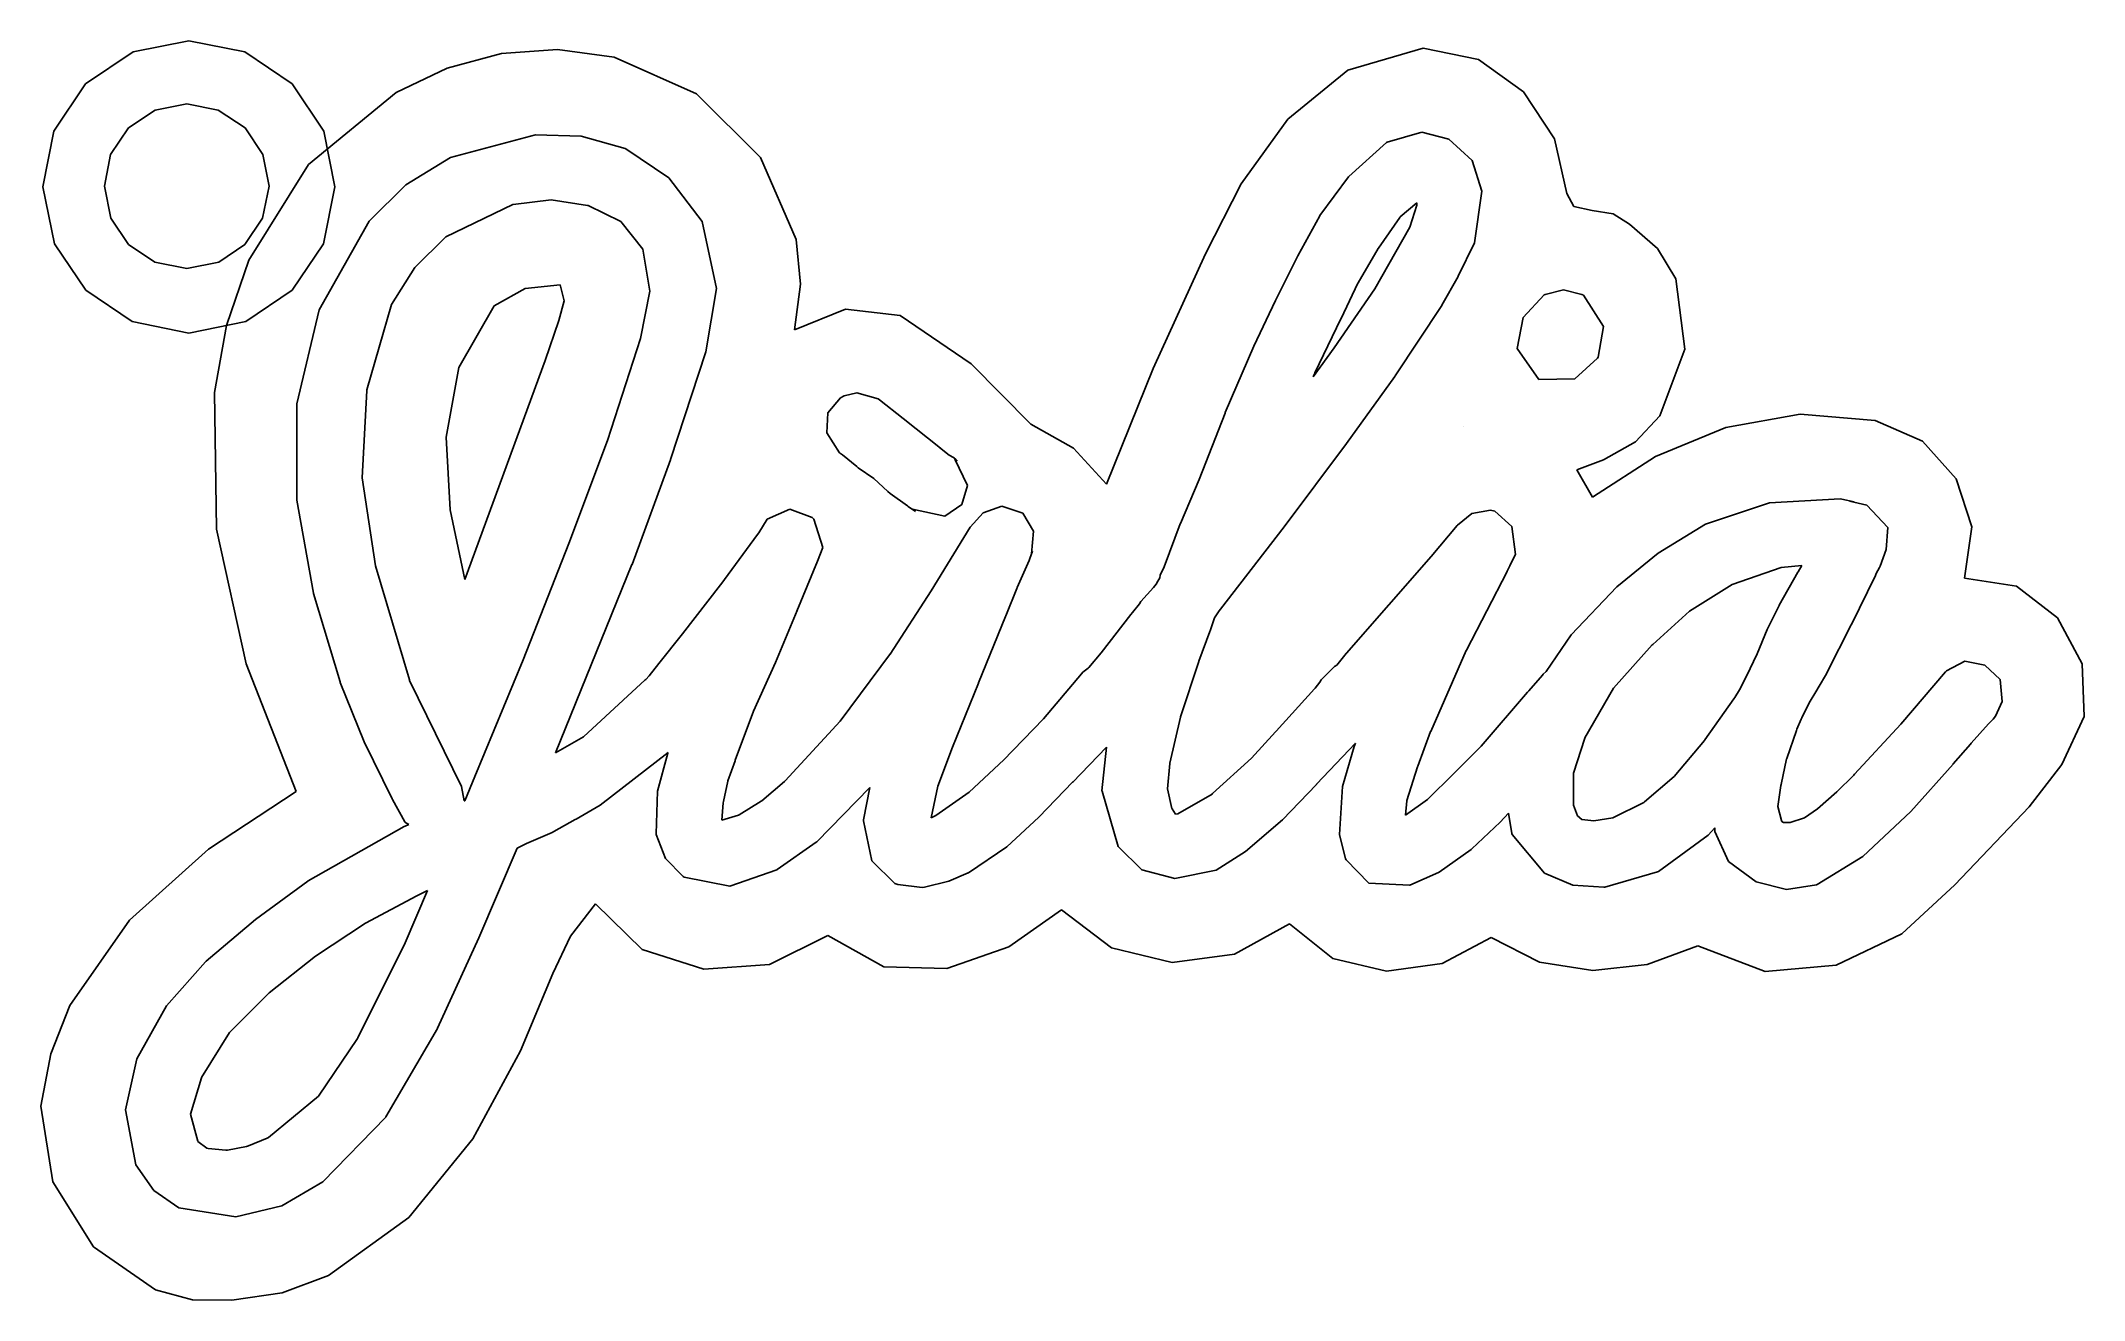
# Model space of a CAD drawing. Extents: x 1 to 32.6, y 276.6 to 296.1.
import ezdxf

# ---------------------------------------------------------------- set-up
doc = ezdxf.new("R2010")
doc.units = 0

msp = doc.modelspace()

# ---------------------------------------------------------------- linework, layer by layer
at = {"layer": 'Camada 2'}
for p, q in [((8.140229, 295.869316), (7.304855, 295.642056)), ((9.004575, 295.932443), (8.140229, 295.869316)), ((9.87849, 295.813202), (9.004575, 295.932443)), ((11.15284, 295.24919), (9.87849, 295.813202)), ((22.3644, 295.952), (21.201369, 295.612367)), ((22.364392, 295.951991), (22.3644, 295.952)), ((23.21664, 295.778765), (22.364392, 295.951991)), ((23.912879, 295.279051), (23.21664, 295.778765)), ((7.304855, 295.642056), (6.517855, 295.268899)), ((21.201369, 295.612367), (20.276961, 294.857674)), ((6.517855, 295.268899), (5.166591, 294.157832)), ((12.139291, 294.264248), (11.15284, 295.24919)), ((24.388585, 294.554772), (23.912879, 295.279051)), ((20.276961, 294.857674), (19.556773, 293.856659)), ((24.579232, 293.707851), (24.388585, 294.554772)), ((12.691039, 293.002056), (12.139291, 294.264248)), ((5.166591, 294.157832), (4.24166, 292.681992)), ((19.556773, 293.856659), (19.0064, 292.77806)), ((24.690576, 293.510036), (24.579232, 293.707851)), ((24.971437, 293.448129), (24.690576, 293.510036)), ((25.298424, 293.39788), (24.971437, 293.448129)), ((25.548146, 293.235042), (25.298424, 293.39788)), ((25.978727, 292.862462), (25.548146, 293.235042)), ((12.758023, 292.311891), (12.691039, 293.002056)), ((4.24166, 292.681992), (3.89908, 291.673159)), ((19.0064, 292.77806), (18.198071, 291.008581)), ((26.26127, 292.392347), (25.978727, 292.862462)), ((8.505065, 292.246018), (9.047983, 292.302002)), ((9.047983, 292.302002), (9.04798, 292.302)), ((9.04798, 292.302), (9.110767, 292.051122)), ((12.66128, 291.606292), (12.758023, 292.311891)), ((26.403803, 291.308008), (26.26127, 292.392347)), ((7.483323, 291.027362), (8.028453, 291.97583)), ((8.028453, 291.97583), (8.505065, 292.246018)), ((9.110767, 292.051122), (9.024577, 291.749598)), ((3.89908, 291.673159), (3.712204, 290.638066)), ((9.024577, 291.749598), (8.818528, 291.13427)), ((13.450574, 291.926517), (12.66128, 291.606292)), ((14.29409, 291.828948), (13.450574, 291.926517)), ((15.389702, 291.081648), (14.29409, 291.828948)), ((7.286737, 289.95066), (7.483323, 291.027362)), ((8.818528, 291.13427), (7.575328, 287.75317)), ((16.30971, 290.153168), (15.389702, 291.081648)), ((26.018856, 290.279022), (26.403803, 291.308008)), ((18.198071, 291.008581), (17.47573, 289.22348)), ((3.712204, 290.638066), (3.74207, 288.532612)), ((16.968754, 289.778274), (16.30971, 290.153168)), ((22.98748, 290.12231), (22.98748, 290.12231)), ((22.98748, 290.12231), (22.98748, 290.12231)), ((25.642052, 289.878096), (26.018856, 290.279022)), ((27.035859, 290.100997), (25.951942, 289.651458)), ((28.181504, 290.307577), (27.035859, 290.100997)), ((29.339003, 290.207854), (28.181504, 290.307577)), ((30.068879, 289.887047), (29.339003, 290.207854)), ((7.347727, 288.830878), (7.286737, 289.95066)), ((17.47573, 289.22348), (16.968754, 289.778274)), ((25.149545, 289.602382), (25.642052, 289.878096)), ((30.589237, 289.305395), (30.068879, 289.887047)), ((24.73735, 289.445315), (25.149545, 289.602382)), ((24.979623, 289.022304), (24.73735, 289.445315)), ((25.951942, 289.651458), (24.979623, 289.022304)), ((30.829693, 288.567063), (30.589237, 289.305395)), ((7.575328, 287.75317), (7.347727, 288.830878)), ((3.74207, 288.532612), (4.204271, 286.45265)), ((30.719863, 287.776214), (30.829693, 288.567063)), ((31.518829, 287.650411), (30.719863, 287.776214)), ((32.154664, 287.16444), (31.518829, 287.650411)), ((32.534036, 286.451154), (32.154664, 287.16444)), ((4.204271, 286.45265), (4.971823, 284.485202)), ((32.563613, 285.643404), (32.534036, 286.451154)), ((32.221586, 284.89956), (32.563613, 285.643404)), ((31.713714, 284.249294), (32.221586, 284.89956)), ((4.971823, 284.485202), (3.622625, 283.594743)), ((30.569903, 283.042274), (31.713714, 284.249294)), ((3.622625, 283.594743), (2.40116, 282.500083)), ((29.752865, 282.286163), (30.569903, 283.042274)), ((9.206036, 282.253161), (9.594863, 282.750822)), ((9.594863, 282.750822), (10.314925, 282.049172)), ((15.970931, 282.085881), (16.782363, 282.657072)), ((16.782363, 282.657072), (17.55721, 282.073743)), ((2.40116, 282.500083), (1.480653, 281.184602)), ((8.934639, 281.675769), (9.206036, 282.253161)), ((12.277611, 281.816748), (13.178843, 282.260588)), ((13.178843, 282.260588), (14.043617, 281.777289)), ((19.450505, 281.972476), (20.299943, 282.440275)), ((20.299943, 282.440275), (20.971299, 281.906284)), ((22.658951, 281.829468), (23.415173, 282.233244)), ((23.415173, 282.233244), (24.160193, 281.853251)), ((28.735583, 281.804902), (29.752865, 282.286163)), ((10.314925, 282.049172), (11.266073, 281.742045)), ((15.016164, 281.755837), (15.970931, 282.085881)), ((17.55721, 282.073743), (18.491426, 281.847921)), ((18.491426, 281.847921), (19.450505, 281.972476)), ((20.971299, 281.906284), (21.800981, 281.711582)), ((25.819404, 281.814317), (26.604623, 282.102385)), ((26.604623, 282.102385), (27.644141, 281.707355)), ((8.434693, 280.482712), (8.934639, 281.675769)), ((11.266073, 281.742045), (12.277611, 281.816748)), ((14.043617, 281.777289), (15.016164, 281.755837)), ((21.800981, 281.711582), (22.658951, 281.829468)), ((24.160193, 281.853251), (24.983099, 281.72244)), ((24.983099, 281.72244), (25.819404, 281.814317)), ((27.644141, 281.707355), (28.735583, 281.804902)), ((1.480653, 281.184602), (1.187389, 280.438861)), ((1.187389, 280.438861), (1.034323, 279.631682)), ((7.698048, 279.127046), (8.434693, 280.482712)), ((1.034323, 279.631682), (1.219684, 278.463527)), ((6.713327, 277.910289), (7.698048, 279.127046)), ((1.219684, 278.463527), (1.847615, 277.461929)), ((5.475328, 277.018452), (6.713327, 277.910289)), ((1.847615, 277.461929), (2.805034, 276.796674)), ((4.759725, 276.752505), (5.475328, 277.018452)), ((2.805034, 276.796674), (3.371961, 276.643231)), ((3.371961, 276.643231), (3.978853, 276.637542)), ((3.978853, 276.637542), (4.759725, 276.752505))]:
    msp.add_line(p, q, dxfattribs=at)
at = {"layer": 'Layer 1'}
for p, q in [((8.66611, 294.617), (7.35556, 294.264)), ((9.373548, 294.595233), (8.66611, 294.617)), ((10.050881, 294.40386), (9.373548, 294.595233)), ((21.8008, 294.49414), (21.214863, 293.970702)), ((21.8067, 294.5), (21.8008, 294.49414)), ((22.3458, 294.658), (21.8067, 294.5)), ((22.7599, 294.547), (22.3458, 294.658)), ((22.3458, 294.658), (22.3458, 294.658)), ((23.121475, 294.2205), (22.7599, 294.547)), ((7.35556, 294.264), (6.667695, 293.841125)), ((10.0626, 294.398), (10.050881, 294.40386)), ((10.7227, 293.951), (10.0626, 294.398)), ((23.2696, 293.744), (23.121475, 294.2205)), ((11.2384, 293.277), (10.7227, 293.951)), ((21.210963, 293.966792), (20.77151, 293.369136)), ((21.214863, 293.970702), (21.210963, 293.966792)), ((6.667695, 293.841125), (6.10166, 293.281)), ((7.28525, 293.04091), (8.31845, 293.539)), ((8.31845, 293.539), (8.32431, 293.54095)), ((8.32431, 293.54095), (8.908294, 293.613216)), ((8.908294, 293.613216), (8.9083, 293.613)), ((8.9083, 293.613), (9.468847, 293.525109)), ((22.009872, 293.347533), (22.265731, 293.566283)), ((22.265731, 293.566283), (22.2657, 293.566125)), ((22.2657, 293.566125), (22.2677, 293.527063)), ((23.1544, 292.948625), (23.2696, 293.744)), ((6.10166, 293.281), (5.32822, 291.916)), ((9.468847, 293.525109), (9.478617, 293.523159)), ((9.478617, 293.523159), (9.983911, 293.279145)), ((9.983911, 293.279145), (10.3243, 292.853)), ((11.4591, 292.242), (11.2384, 293.277)), ((20.76951, 293.365226), (20.43162, 292.748038)), ((20.77151, 293.369136), (20.76951, 293.365226)), ((21.673947, 292.865114), (22.002072, 293.339723)), ((22.002072, 293.339723), (22.009872, 293.347533)), ((22.2677, 293.527063), (22.156372, 293.189172)), ((6.802921, 292.569375), (7.27939, 293.037)), ((7.27939, 293.037), (7.28525, 293.04091)), ((22.156372, 293.189172), (21.61731, 292.238)), ((22.9044, 292.433), (23.1544, 292.948625)), ((10.3243, 292.853), (10.4298, 292.203)), ((20.43162, 292.748038), (20.085917, 292.060538)), ((21.3614, 292.33386), (21.671947, 292.861204)), ((21.671947, 292.861204), (21.673947, 292.865114)), ((6.44736, 291.996), (6.802921, 292.569375)), ((21.0977, 291.78286), (21.357466, 292.325829)), ((21.357466, 292.325829), (21.3575, 292.328)), ((21.3575, 292.328), (21.3614, 292.33386)), ((22.654344, 291.98586), (22.904344, 292.431172)), ((22.904344, 292.431172), (22.9044, 292.433)), ((6.066499, 290.67942), (6.44736, 291.996)), ((10.4298, 292.203), (10.2892, 291.474)), ((11.2931, 291.265), (11.4591, 292.242)), ((20.085917, 292.058588), (19.753885, 291.355463)), ((20.085917, 292.060538), (20.085917, 292.058588)), ((21.61731, 292.238), (20.99231, 291.329797)), ((21.931694, 290.89406), (22.650444, 291.98)), ((22.650444, 291.98), (22.654344, 291.98586)), ((24.230567, 292.144878), (23.908301, 291.795269)), ((24.246197, 292.152688), (24.230567, 292.144878)), ((24.5294, 292.223), (24.246197, 292.152688)), ((24.81451, 292.152672), (24.5294, 292.223)), ((24.5294, 292.223), (24.5294, 292.223)), ((24.8399, 292.139), (24.81451, 292.152672)), ((25.1466, 291.658), (24.8399, 292.139)), ((5.32822, 291.91405), (4.98447, 290.46288)), ((5.32822, 291.916), (5.32822, 291.91405)), ((20.693528, 290.943078), (21.0938, 291.777)), ((21.0938, 291.777), (21.0977, 291.78286)), ((23.908301, 291.795269), (23.816501, 291.318707)), ((25.062583, 291.183939), (25.1466, 291.658)), ((10.28725, 291.47009), (9.77744, 289.9)), ((10.2892, 291.474), (10.28725, 291.47009)), ((19.753885, 291.355463), (19.310526, 290.332023)), ((10.752, 289.60495), (11.2931, 291.265)), ((20.99231, 291.329797), (20.666138, 290.882531)), ((23.816501, 291.318707), (24.150486, 290.840191)), ((24.707126, 290.848001), (25.054783, 291.168314)), ((25.054783, 291.168314), (25.062583, 291.183939)), ((20.666138, 290.882531), (20.691528, 290.937218)), ((20.691528, 290.937218), (20.693528, 290.943078)), ((21.1817, 289.855), (21.927794, 290.8882)), ((21.927794, 290.8882), (21.931694, 290.89406)), ((24.150486, 290.840191), (24.707126, 290.848001)), ((4.98447, 290.46288), (4.98447, 290.45507)), ((4.98447, 290.45507), (4.98447, 288.99023)), ((5.99228, 289.32395), (6.066499, 290.67161)), ((6.066499, 290.67161), (6.066499, 290.67942)), ((13.371148, 290.556875), (13.179742, 290.324453)), ((13.427788, 290.586172), (13.371148, 290.556875)), ((13.6231, 290.635), (13.427788, 290.586172)), ((13.623089, 290.634422), (13.6231, 290.635)), ((13.95512, 290.540672), (13.623089, 290.634422)), ((13.9727, 290.527), (13.95512, 290.540672)), ((14.337949, 290.240477), (13.9727, 290.527)), ((13.179742, 290.324453), (13.164112, 290.017812)), ((14.339949, 290.240477), (14.337949, 290.240477)), ((14.914168, 289.781493), (14.339949, 290.240477)), ((19.306626, 290.322253), (18.9083, 289.297)), ((19.310526, 290.332023), (19.306626, 290.322253)), ((9.77744, 289.9), (9.18173, 288.312)), ((13.164112, 290.017812), (13.359424, 289.709218)), ((15.031357, 289.68579), (14.894638, 289.795165)), ((14.894638, 289.795165), (14.914168, 289.781493)), ((20.220832, 288.566281), (21.18177, 289.853391)), ((21.18177, 289.853391), (21.1817, 289.855)), ((10.15635, 287.98595), (10.752, 289.603)), ((10.752, 289.603), (10.752, 289.60495)), ((13.359424, 289.709218), (13.402394, 289.679921)), ((13.402394, 289.679921), (13.623097, 289.496327)), ((13.623097, 289.496327), (13.646537, 289.478749)), ((13.646537, 289.478749), (13.886771, 289.312733)), ((15.037257, 289.68188), (15.031357, 289.68579)), ((15.132957, 289.625239), (15.037257, 289.68188)), ((15.136857, 289.619379), (15.132957, 289.625239)), ((15.173967, 289.580316), (15.136857, 289.619379)), ((15.334123, 289.205316), (15.136857, 289.613519)), ((15.136857, 289.613519), (15.173967, 289.580316)), ((5.99228, 289.322), (5.99228, 289.32395)), ((6.19736, 287.967), (5.99228, 289.322)), ((13.886771, 289.312733), (13.888771, 289.310783)), ((13.888771, 289.310783), (14.101662, 289.111564)), ((15.246233, 288.910394), (15.334123, 289.205316)), ((18.9083, 289.297), (18.6192, 288.621)), ((4.98447, 288.99023), (4.98447, 288.98046)), ((4.98447, 288.98046), (5.242282, 287.54296)), ((12.593699, 288.838029), (12.240184, 288.685685)), ((12.935496, 288.709123), (12.593699, 288.838029)), ((14.101662, 289.111564), (14.138772, 289.082267)), ((14.138772, 289.082267), (14.40635, 288.888908)), ((14.40635, 288.888908), (14.41615, 288.881098)), ((14.41615, 288.881098), (14.531384, 288.804926)), ((14.531384, 288.804926), (14.484514, 288.842035)), ((14.484514, 288.842035), (14.984514, 288.730707)), ((14.984514, 288.730707), (15.246233, 288.910394)), ((15.863289, 288.884849), (15.573653, 288.785312)), ((16.187508, 288.775474), (15.863289, 288.884849)), ((23.402484, 288.824015), (23.114715, 288.773306)), ((23.470844, 288.806437), (23.402484, 288.824015)), ((27.70716, 288.935426), (26.722785, 288.607301)), ((28.80091, 288.997926), (27.70716, 288.935426)), ((28.8263, 288.994016), (28.80091, 288.997926)), ((29.0138, 288.953), (28.8263, 288.994016)), ((29.209092, 288.903937), (28.941513, 288.962531)), ((28.941513, 288.962531), (29.0138, 288.953)), ((29.53331, 288.558234), (29.209092, 288.903937)), ((12.240184, 288.685685), (12.11323, 288.474747)), ((12.962836, 288.685686), (12.935496, 288.709123)), ((13.099554, 288.250139), (12.962836, 288.685686)), ((15.375008, 288.56063), (14.773446, 287.582114)), ((15.573653, 288.785312), (15.375008, 288.56063)), ((16.351571, 288.49813), (16.187508, 288.775474)), ((16.318371, 288.152427), (16.351571, 288.49813)), ((18.6153, 288.61123), (18.369206, 287.951074)), ((18.6192, 288.621), (18.6153, 288.61123)), ((19.23841, 287.296751), (20.220832, 288.566281)), ((22.890718, 288.589643), (22.486421, 288.111127)), ((22.892718, 288.591593), (22.890718, 288.589643)), ((23.114715, 288.773306), (22.892718, 288.591593)), ((23.732563, 288.570109), (23.470844, 288.806437)), ((23.787253, 288.140421), (23.732563, 288.570109)), ((26.722785, 288.607301), (25.990364, 288.160035)), ((29.50792, 288.21839), (29.53331, 288.558234)), ((9.18173, 288.31005), (8.47666, 286.517)), ((9.18173, 288.312), (9.18173, 288.31005)), ((12.0937, 288.45131), (11.525341, 287.675919)), ((12.11323, 288.474747), (12.0937, 288.45131)), ((13.019474, 288.039201), (13.099554, 288.250139)), ((16.294941, 288.076255), (16.334001, 288.189536)), ((16.334001, 288.189536), (16.318371, 288.152427)), ((29.41612, 287.960578), (29.50792, 288.21839)), ((6.19736, 287.965), (6.19736, 287.967)), ((6.7208, 286.20495), (6.19736, 287.965)), ((8.9747, 285.082), (10.1544, 287.984)), ((10.1544, 287.984), (10.15635, 287.98595)), ((12.699162, 287.267717), (13.019474, 288.039201)), ((16.101581, 287.628989), (16.283221, 288.048911)), ((16.283221, 288.048911), (16.294941, 288.076255)), ((18.369206, 287.951074), (18.306706, 287.822168)), ((22.486421, 288.111127), (21.181731, 286.616987)), ((23.0314, 286.66386), (23.658353, 287.87675)), ((23.642723, 287.851359), (23.701313, 287.966593)), ((23.658353, 287.87675), (23.642723, 287.851359)), ((23.701313, 287.966593), (23.718893, 288.001749)), ((23.718893, 288.001749), (23.787253, 288.140421)), ((25.990364, 288.160035), (25.351692, 287.640504)), ((27.134832, 287.676235), (27.890691, 287.939907)), ((28.14456, 287.867424), (27.859404, 287.357658)), ((27.890691, 287.939907), (28.205144, 287.97311)), ((28.14846, 287.875234), (28.14456, 287.867424)), ((28.2051, 287.97289), (28.14846, 287.875234)), ((28.205144, 287.97311), (28.2051, 287.97289)), ((29.35362, 287.845344), (29.4044, 287.941047)), ((29.4044, 287.941047), (29.41612, 287.960578)), ((11.523341, 287.673969), (10.9337, 286.914)), ((11.525341, 287.675919), (11.523341, 287.673969)), ((14.771446, 287.580164), (14.140586, 286.603602)), ((14.773446, 287.582114), (14.771446, 287.580164)), ((15.923806, 287.195398), (16.095681, 287.61532)), ((16.095681, 287.61532), (16.101581, 287.627039)), ((16.101581, 287.627039), (16.101581, 287.628989)), ((18.205156, 287.630762), (18.009844, 287.413965)), ((18.246176, 287.681543), (18.205156, 287.630762)), ((18.267656, 287.726465), (18.246176, 287.681543)), ((18.298906, 287.779199), (18.267656, 287.726465)), ((18.306706, 287.822168), (18.298906, 287.779199)), ((25.351692, 287.640504), (24.65052, 286.90027)), ((26.474675, 287.264126), (27.134832, 287.676235)), ((28.972901, 287.060364), (29.3419, 287.818)), ((29.3419, 287.818), (29.35362, 287.845344)), ((5.242282, 287.54296), (5.242282, 287.54101)), ((5.242282, 287.54101), (5.65244, 286.174)), ((12.371078, 286.474753), (12.705062, 287.277487)), ((12.705062, 287.277487), (12.699162, 287.267717)), ((17.878989, 287.245996), (17.855549, 287.216699)), ((17.988364, 287.380762), (17.878989, 287.245996)), ((18.009844, 287.413965), (17.988364, 287.380762)), ((19.14271, 287.163938), (19.21693, 287.269407)), ((19.21693, 287.269407), (19.23841, 287.296751)), ((25.908269, 286.752407), (26.474675, 287.264126)), ((27.857404, 287.353748), (27.67381, 286.984607)), ((27.859404, 287.357658), (27.857404, 287.353748)), ((15.501937, 286.160238), (15.919906, 287.185628)), ((15.919906, 287.185628), (15.923806, 287.195398)), ((17.855549, 287.216699), (17.394611, 286.622949)), ((18.902487, 286.495875), (19.0724, 286.953)), ((19.0724, 286.953), (19.0763, 286.964719)), ((19.0763, 286.964719), (19.14271, 287.163938)), ((27.67381, 286.984607), (27.51756, 286.609607)), ((28.591995, 286.312316), (28.970901, 287.054504)), ((28.970901, 287.054504), (28.972901, 287.060364)), ((10.9337, 286.914), (10.572372, 286.460875)), ((14.146486, 286.615321), (13.367189, 285.568441)), ((14.140586, 286.603602), (14.146486, 286.615321)), ((17.394611, 286.622949), (17.205158, 286.396387)), ((21.177831, 286.611127), (21.031346, 286.435346)), ((21.181731, 286.616987), (21.177831, 286.611127)), ((22.480711, 285.411477), (23.0294, 286.658)), ((23.0294, 286.658), (23.0314, 286.66386)), ((24.65052, 286.90027), (24.261848, 286.335817)), ((25.302813, 286.076625), (25.900469, 286.746547)), ((25.900469, 286.746547), (25.908269, 286.752407)), ((27.51756, 286.609607), (27.351545, 286.263904)), ((8.47666, 286.517), (7.72861, 284.715)), ((10.572372, 286.460875), (10.421981, 286.267516)), ((12.033187, 285.720847), (12.371078, 286.474753)), ((17.089848, 286.298726), (16.50391, 285.603414)), ((17.111328, 286.32607), (17.089848, 286.298726)), ((17.193358, 286.386617), (17.111328, 286.32607)), ((17.195358, 286.386617), (17.193358, 286.386617)), ((17.205158, 286.396387), (17.195358, 286.386617)), ((18.619237, 285.634543), (18.900487, 286.491965)), ((18.900487, 286.491965), (18.902487, 286.495875)), ((20.990246, 286.406049), (20.791027, 286.204877)), ((20.996146, 286.409959), (20.990246, 286.406049)), ((20.998146, 286.411909), (20.996146, 286.409959)), ((21.031346, 286.435346), (20.998146, 286.411909)), ((24.214978, 286.292848), (24.203258, 286.277223)), ((24.261848, 286.335817), (24.214978, 286.292848)), ((28.457188, 286.081847), (28.586095, 286.300597)), ((28.586095, 286.300597), (28.591995, 286.312316)), ((30.4259, 286.328), (29.734494, 285.521359)), ((30.43978, 286.346007), (30.4259, 286.328)), ((30.72103, 286.494445), (30.43978, 286.346007)), ((31.03353, 286.433898), (30.72103, 286.494445)), ((31.265952, 286.211242), (31.03353, 286.433898)), ((5.65244, 286.174), (5.65439, 286.16814)), ((5.65439, 286.16814), (6.023531, 285.252124)), ((6.7208, 286.203), (6.7208, 286.20495)), ((6.72275, 286.199), (6.7208, 286.203)), ((7.523531, 284.560609), (6.72275, 286.199)), ((10.359484, 286.205019), (9.4083, 285.326)), ((10.367294, 286.212829), (10.359484, 286.205019)), ((10.421981, 286.267516), (10.367294, 286.212829)), ((15.1035, 285.17), (15.501937, 286.156328)), ((15.501937, 286.156328), (15.501937, 286.160238)), ((20.689477, 286.066201), (20.093774, 285.413858)), ((20.697277, 286.075971), (20.689477, 286.066201)), ((20.769547, 286.171674), (20.697277, 286.075971)), ((20.791027, 286.204877), (20.769547, 286.171674)), ((23.9767, 286.015), (23.25795, 285.182969)), ((23.9962, 286.039), (23.9767, 286.015)), ((24.203258, 286.277223), (23.9962, 286.039)), ((24.8575, 285.311), (25.302813, 286.076625)), ((27.248045, 286.054919), (27.175775, 285.935778)), ((27.269525, 286.097888), (27.248045, 286.054919)), ((27.343745, 286.246326), (27.269525, 286.097888)), ((27.351545, 286.263904), (27.343745, 286.246326)), ((28.322424, 285.851379), (28.437658, 286.048644)), ((28.437658, 286.048644), (28.457188, 286.081847)), ((31.297202, 285.873351), (31.265952, 286.211242)), ((11.748031, 284.964988), (12.033187, 285.720847)), ((27.160145, 285.912338), (26.71288, 285.281479)), ((27.175775, 285.935778), (27.160145, 285.912338)), ((28.207189, 285.62091), (28.322424, 285.851379)), ((31.197592, 285.646788), (31.297202, 285.873351)), ((13.367189, 285.568441), (12.519532, 284.646566)), ((16.50391, 285.603414), (15.88477, 284.964742)), ((18.455127, 284.921659), (18.617237, 285.630643)), ((18.617237, 285.630643), (18.619237, 285.634543)), ((20.083974, 285.402138), (19.71288, 284.995888)), ((20.093774, 285.413858), (20.083974, 285.402138)), ((22.279492, 284.872421), (22.478711, 285.407577)), ((22.478711, 285.407577), (22.480711, 285.411477)), ((27.974728, 284.992005), (28.125119, 285.423646)), ((28.125119, 285.423646), (28.131019, 285.443176)), ((28.131019, 285.443176), (28.195469, 285.60138)), ((28.195469, 285.60138), (28.207189, 285.62091)), ((29.734494, 285.521359), (29.01965, 284.753781)), ((30.82259, 285.228823), (31.086262, 285.525698)), ((31.086262, 285.525698), (31.162432, 285.601868)), ((31.162432, 285.601868), (31.197592, 285.646788)), ((6.023531, 285.252124), (6.025481, 285.248224)), ((6.025481, 285.248224), (6.453215, 284.369318)), ((9.4083, 285.326), (8.9747, 285.082)), ((9.666107, 284.273922), (10.714937, 285.086422)), ((10.711027, 285.076622), (10.548918, 284.488731)), ((10.714937, 285.086422), (10.711027, 285.076622)), ((14.876989, 284.566753), (15.103552, 285.168316)), ((15.103552, 285.168316), (15.1035, 285.17)), ((16.953195, 284.623455), (17.476633, 285.17033)), ((17.478533, 285.17033), (17.408223, 284.494549)), ((17.476633, 285.17033), (17.470733, 285.16053)), ((17.470733, 285.16053), (17.478533, 285.17033)), ((20.7188, 284.596), (21.320363, 285.230766)), ((21.298833, 285.176026), (21.119146, 284.558839)), ((21.300833, 285.178026), (21.298833, 285.176026)), ((21.320363, 285.230766), (21.300833, 285.178026)), ((23.25795, 285.182969), (22.84584, 284.770859)), ((24.6837, 284.766), (24.857528, 285.308969)), ((24.857528, 285.308969), (24.8575, 285.311)), ((26.70698, 285.271679), (26.23823, 284.715039)), ((26.71288, 285.281479), (26.70698, 285.271679)), ((30.543292, 284.908512), (30.81087, 285.215153)), ((30.81087, 285.215153), (30.82259, 285.228823)), ((7.72861, 284.713), (7.578219, 284.341906)), ((7.72861, 284.715), (7.72861, 284.713)), ((11.636656, 284.650495), (11.746031, 284.959088)), ((11.746031, 284.959088), (11.748031, 284.964988)), ((15.89457, 284.970642), (15.357461, 284.472595)), ((15.88477, 284.964742), (15.89457, 284.970642)), ((18.419927, 284.525187), (18.453127, 284.913859)), ((18.453127, 284.913859), (18.455127, 284.921659)), ((19.71288, 284.995888), (19.115224, 284.450966)), ((22.113429, 284.343084), (22.277492, 284.866521)), ((22.277492, 284.866521), (22.279492, 284.872421)), ((22.83804, 284.761059), (22.43179, 284.358715)), ((22.84584, 284.770859), (22.83804, 284.761059)), ((24.6817, 284.273), (24.6837, 284.763235)), ((24.6837, 284.763235), (24.6837, 284.766)), ((26.23823, 284.715039), (25.777293, 284.324414)), ((27.888748, 284.591621), (27.972728, 284.988105)), ((27.972728, 284.988105), (27.974728, 284.992005)), ((29.00793, 284.738151), (28.748164, 284.478386)), ((29.01965, 284.753781), (29.00793, 284.738151)), ((29.888948, 284.176043), (30.541292, 284.906512)), ((30.541292, 284.906512), (30.543292, 284.908512)), ((7.564547, 284.339906), (7.523531, 284.560609)), ((10.548918, 284.488731), (10.529387, 283.832481)), ((11.566296, 284.328242), (11.634656, 284.642695)), ((11.634656, 284.642695), (11.636656, 284.650495)), ((12.509732, 284.638766), (12.160122, 284.341891)), ((12.519532, 284.646566), (12.509732, 284.638766)), ((13.006022, 283.709437), (13.826335, 284.543422)), ((13.826335, 284.543422), (13.730635, 284.049281)), ((14.771521, 284.080425), (14.876989, 284.566753)), ((15.3575, 284.475), (14.845781, 284.115625)), ((15.357461, 284.472595), (15.3575, 284.475)), ((16.435657, 284.086379), (16.959095, 284.633255)), ((16.959095, 284.633255), (16.953195, 284.623455)), ((17.408223, 284.494549), (17.410223, 284.490649)), ((17.410223, 284.490649), (17.656317, 283.635181)), ((18.488287, 284.224405), (18.419927, 284.525187)), ((19.107424, 284.445066), (18.578127, 284.138425)), ((19.115224, 284.450966), (19.107424, 284.445066)), ((20.19538, 284.04929), (20.718817, 284.594212)), ((20.718817, 284.594212), (20.7188, 284.596)), ((21.119146, 284.558839), (21.072276, 283.820558)), ((27.837978, 284.251772), (27.884848, 284.575991)), ((27.884848, 284.575991), (27.888748, 284.591621)), ((28.748164, 284.478386), (28.447383, 284.214714)), ((6.453215, 284.369318), (6.459075, 284.361518)), ((6.459075, 284.361518), (6.65244, 284.015)), ((7.578219, 284.341906), (7.564547, 284.339906)), ((9.29306, 284.057126), (9.666107, 284.273922)), ((11.542866, 284.043084), (11.562396, 284.310662)), ((11.800678, 284.119254), (11.542866, 284.043084)), ((11.562396, 284.310662), (11.566296, 284.328242)), ((11.810478, 284.123154), (11.800678, 284.119254)), ((12.150322, 284.334091), (11.810478, 284.123154)), ((12.160122, 284.341891), (12.150322, 284.334091)), ((14.843781, 284.113625), (14.771521, 284.080425)), ((14.845781, 284.115625), (14.843781, 284.113625)), ((15.93761, 283.631301), (16.435657, 284.086379)), ((18.492187, 284.214605), (18.488287, 284.224405)), ((18.542967, 284.134525), (18.492187, 284.214605)), ((18.578127, 284.138425), (18.542967, 284.134525)), ((22.43179, 284.358715), (22.093899, 284.120434)), ((22.093899, 284.120434), (22.113429, 284.339184)), ((22.113429, 284.339184), (22.113429, 284.343084)), ((23.550929, 284.009956), (23.681789, 284.150581)), ((23.681789, 284.150581), (23.732569, 283.838081)), ((24.681608, 284.271698), (24.6817, 284.273)), ((24.746058, 284.107636), (24.681608, 284.271698)), ((24.812468, 284.052946), (24.746058, 284.107636)), ((25.290978, 284.080286), (24.999962, 284.033416)), ((25.769493, 284.316614), (25.290978, 284.080286)), ((25.777293, 284.324414), (25.769493, 284.316614)), ((27.894618, 284.034975), (27.837978, 284.251772)), ((28.447383, 284.214714), (28.248164, 284.077995)), ((29.150667, 283.478778), (29.888948, 284.176043)), ((6.642671, 283.9451), (5.158291, 283.105256)), ((6.65439, 283.951), (6.642671, 283.9451)), ((6.65244, 284.015), (6.65244, 284.013)), ((6.65244, 284.013), (6.712987, 283.97589)), ((6.712987, 283.97589), (6.65439, 283.951)), ((8.527435, 283.68404), (8.921966, 283.852009)), ((8.921966, 283.852009), (8.94931, 283.865679)), ((8.94931, 283.865679), (9.281341, 284.051226)), ((9.281341, 284.051226), (9.29306, 284.057126)), ((10.529387, 283.832481), (10.531337, 283.818811)), ((10.531337, 283.818811), (10.674053, 283.449741)), ((13.730635, 284.049281), (13.728635, 284.031701)), ((13.728635, 284.031701), (13.857541, 283.41256)), ((19.623114, 283.561009), (20.19538, 284.04929)), ((21.072276, 283.820558), (21.074276, 283.818558)), ((21.074276, 283.818558), (21.168026, 283.443558)), ((23.117336, 283.599799), (23.550929, 284.009956)), ((23.732569, 283.838081), (23.738469, 283.822451)), ((23.738469, 283.822451), (24.238469, 283.222841)), ((24.996062, 284.033416), (24.812468, 284.052946)), ((24.999962, 284.033416), (24.996062, 284.033416)), ((25.996282, 283.252172), (26.76386, 283.812719)), ((26.76386, 283.812719), (26.865423, 283.924047)), ((26.865423, 283.924047), (26.865423, 283.884987)), ((26.865423, 283.884987), (26.867423, 283.869357)), ((26.867423, 283.869357), (27.077504, 283.402903)), ((27.900518, 284.023255), (27.894618, 284.034975)), ((27.925908, 284.003725), (27.900518, 284.023255)), ((28.017708, 284.003725), (27.925908, 284.003725)), ((28.025508, 284.005725), (28.017708, 284.003725)), ((28.248164, 284.077995), (28.025508, 284.005725)), ((7.79306, 282.227), (8.384857, 283.61177)), ((8.384857, 283.61177), (8.527435, 283.68404)), ((10.674053, 283.449741), (10.943446, 283.170374)), ((12.394659, 283.279762), (12.996222, 283.701637)), ((12.996222, 283.701637), (13.006022, 283.709437)), ((15.349719, 283.230911), (15.93761, 283.631301)), ((17.656317, 283.635181), (18.02221, 283.273849)), ((19.168036, 283.271899), (19.623114, 283.559009)), ((19.623114, 283.559009), (19.623114, 283.561009)), ((22.613428, 283.240422), (23.105616, 283.588079)), ((23.105616, 283.588079), (23.117336, 283.599799)), ((28.441682, 283.047137), (29.150667, 283.478778)), ((10.943446, 283.170374), (10.959071, 283.160574)), ((10.959071, 283.160574), (11.66415, 283.025809)), ((11.66415, 283.025809), (12.388759, 283.277762)), ((12.388759, 283.277762), (12.394659, 283.279762)), ((13.857541, 283.41256), (14.21301, 283.066857)), ((15.045044, 283.100057), (15.341919, 283.227011)), ((15.341919, 283.227011), (15.349719, 283.230911)), ((18.02221, 283.273849), (18.53327, 283.14104)), ((18.53327, 283.14104), (19.168036, 283.271899)), ((21.168026, 283.443558), (21.173926, 283.431838)), ((21.173926, 283.431838), (21.523536, 283.072463)), ((22.156395, 283.039263), (22.601708, 283.232622)), ((22.601708, 283.232622), (22.613428, 283.240422)), ((24.238469, 283.222841), (24.674949, 283.037488)), ((25.166202, 283.008044), (25.978702, 283.244372)), ((25.978702, 283.244372), (25.996282, 283.252172)), ((27.077504, 283.402903), (27.500235, 283.088107)), ((5.152431, 283.101356), (4.34579, 282.511512)), ((5.158291, 283.105256), (5.152431, 283.101356)), ((6.04502, 282.453), (6.83603, 282.877)), ((6.99814, 282.955), (6.656343, 282.150313)), ((6.83603, 282.877), (6.8458, 282.8809)), ((6.8458, 282.8809), (6.99814, 282.955)), ((6.99814, 282.955), (6.99814, 282.955)), ((14.21301, 283.066857), (14.25598, 283.051227)), ((14.25598, 283.051227), (14.634887, 283.004357)), ((14.634887, 283.004357), (14.671997, 283.008257)), ((14.671997, 283.008257), (15.045044, 283.100057)), ((21.523536, 283.072463), (22.154395, 283.039263)), ((22.154395, 283.039263), (22.156395, 283.039263)), ((24.674949, 283.037488), (25.152532, 283.006044)), ((25.152532, 283.006044), (25.166202, 283.008044)), ((27.500235, 283.088107), (27.968693, 282.970313)), ((27.968693, 282.970313), (28.435782, 283.045137)), ((28.435782, 283.045137), (28.441682, 283.047137)), ((4.34579, 282.511512), (3.586024, 281.86698)), ((5.27353, 281.945), (6.04502, 282.453)), ((7.15439, 280.8339), (7.793062, 282.22452)), ((7.793062, 282.22452), (7.79306, 282.227)), ((4.558696, 281.376895), (5.27353, 281.945)), ((6.654393, 282.148313), (5.925877, 280.683473)), ((6.656343, 282.150313), (6.654393, 282.148313)), ((3.572352, 281.85718), (2.974696, 281.175539)), ((3.586024, 281.86698), (3.572352, 281.85718)), ((3.951274, 280.771432), (4.552836, 281.372995)), ((4.552836, 281.372995), (4.558696, 281.376895)), ((2.974696, 281.175539), (2.513758, 280.361086)), ((3.511817, 280.07022), (3.947364, 280.765532)), ((3.947364, 280.765532), (3.951274, 280.771432)), ((5.920017, 280.675673), (5.318455, 279.785048)), ((5.925877, 280.683473), (5.920017, 280.675673)), ((6.359461, 279.464595), (7.15244, 280.828)), ((7.15244, 280.828), (7.15439, 280.8339)), ((2.513758, 280.361086), (2.337977, 279.573977)), ((3.345801, 279.50382), (3.511817, 280.06632)), ((3.511817, 280.06632), (3.511817, 280.07022)), ((5.318455, 279.785048), (4.545017, 279.148329)), ((2.337977, 279.573977), (2.500086, 278.724367)), ((3.455176, 279.087805), (3.345801, 279.50382)), ((5.382902, 278.464602), (6.357511, 279.460695)), ((6.357511, 279.460695), (6.359461, 279.464595)), ((3.457126, 279.085805), (3.455176, 279.087805)), ((3.597751, 278.98229), (3.457126, 279.085805)), ((4.527439, 279.138529), (4.24033, 279.017435)), ((4.545017, 279.148329), (4.527439, 279.138529)), ((2.500086, 278.724367), (2.775215, 278.33068)), ((3.617282, 278.97639), (3.597751, 278.98229)), ((3.886813, 278.951), (3.617282, 278.97639)), ((3.91611, 278.953), (3.886813, 278.951)), ((4.20908, 279.007635), (3.91611, 278.953)), ((4.24033, 279.017435), (4.20908, 279.007635)), ((4.753863, 278.092581), (5.382902, 278.464602)), ((2.775215, 278.33068), (3.164149, 278.062258)), ((4.041102, 277.923586), (4.753863, 278.092581)), ((3.164149, 278.062258), (4.041102, 277.923586))]:
    msp.add_line(p, q, dxfattribs=at)
at = {"layer": 'Layer 2'}
for p, q in [((2.456487, 295.892415), (3.31898, 296.064)), ((3.31898, 296.064), (4.181476, 295.892418)), ((1.725338, 295.403788), (2.456487, 295.892415)), ((4.181476, 295.892418), (4.912628, 295.403792)), ((1.236874, 294.672531), (1.725338, 295.403788)), ((4.912628, 295.403792), (5.401095, 294.672533)), ((2.38608, 294.721394), (2.798586, 294.997162)), ((2.798586, 294.997162), (3.28524, 295.094)), ((3.28524, 295.094), (3.771891, 294.997159)), ((3.771891, 294.997159), (4.184394, 294.721391)), ((1.06548, 293.81), (1.236874, 294.672531)), ((2.110572, 294.308714), (2.38608, 294.721394)), ((4.184394, 294.721391), (4.459899, 294.308712)), ((5.401095, 294.672533), (5.57249, 293.81)), ((2.01404, 293.822), (2.110572, 294.308714)), ((4.459899, 294.308712), (4.55643, 293.822)), ((1.242715, 292.932997), (1.06548, 293.81)), ((2.113992, 293.327254), (2.01404, 293.822)), ((4.55643, 293.822), (4.456479, 293.327256)), ((4.55643, 293.822), (4.55643, 293.822)), ((5.57249, 293.81), (5.395254, 292.932994)), ((5.57249, 293.81), (5.57249, 293.81)), ((2.386434, 292.923252), (2.113992, 293.327254)), ((4.456479, 293.327256), (4.18404, 292.923256)), ((1.725692, 292.216858), (1.242715, 292.932997)), ((2.790478, 292.650874), (2.386434, 292.923252)), ((4.18404, 292.923256), (3.779998, 292.650877)), ((5.395254, 292.932994), (4.912275, 292.216855)), ((3.28524, 292.551), (2.790478, 292.650874)), ((3.779998, 292.650877), (3.28524, 292.551)), ((2.441937, 291.734041), (1.725692, 292.216858)), ((4.912275, 292.216855), (4.196026, 291.734038)), ((3.31898, 291.557), (2.441937, 291.734041)), ((4.196026, 291.734038), (3.31898, 291.557))]:
    msp.add_line(p, q, dxfattribs=at)

doc.saveas('drawing.dxf')
